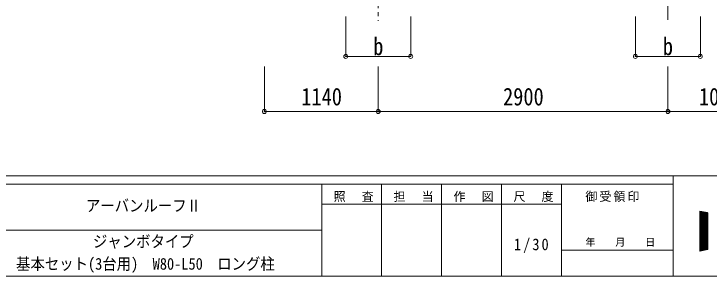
# Model space of a CAD drawing. Units: millimetres at full size. Extents: x -11243 to 11243, y -7760 to 7760.
# Drawn here: x 520 to 7480, y -7760 to -5141 of the extents above; entities that cross this region are included whole.
import ezdxf
from ezdxf.enums import TextEntityAlignment as Align

# ---------------------------------------------------------------- set-up
doc = ezdxf.new("R2010")
doc.units = ezdxf.units.MM
doc.header["$LTSCALE"] = 40
doc.header["$PDMODE"] = 32
doc.header["$PDSIZE"] = 40
doc.linetypes.add('CHAIN1', pattern=[8, 5, -1, 1, -1])
for name, color, linetype, lineweight in [('0-1_本体', 5, 'CHAIN1', 9), ('0-6_OTH_LINE', 6, 'Continuous', 9), ('F-0_240', 7, 'Continuous', 9)]:
    doc.layers.add(name, color=color, linetype=linetype, lineweight=lineweight)
doc.styles.add('ＭＳ ゴシック', font='')
doc.styles.get('ＭＳ ゴシック').set_extended_font_data('MS Gothic')

msp = doc.modelspace()

# ---------------------------------------------------------------- linework, layer by layer
at = {"layer": '0-1_本体'}
for p, q in [((7067.42, -1479.13), (7067.42, -5208.89)), ((4167.47, -1683.1), (4167.47, -5208.89))]:
    msp.add_line(p, q, dxfattribs=at)
at = {"layer": '0-6_OTH_LINE'}
for p, q in [((3842.56, -5565.5), (3842.56, -5165.51)), ((4492.56, -5565.5), (4492.56, -5165.51)), ((6742.56, -5565.5), (6742.56, -5165.51)), ((7392.56, -5565.5), (7392.56, -5165.51)), ((3842.56, -5565.5), (4492.56, -5565.5)), ((6742.56, -5565.5), (7392.56, -5565.5)), ((3027.51, -6115.51), (3027.51, -5665.51)), ((4167.46, -6115.51), (4167.46, -5665.51)), ((7067.46, -6115.51), (7067.46, -5665.51)), ((3027.51, -6115.51), (4167.46, -6115.51)), ((4167.46, -6115.51), (7067.46, -6115.51)), ((7067.46, -6115.51), (8089.45, -6115.51))]:
    msp.add_line(p, q, dxfattribs=at)
for p in [(3842.56, -5565.5), (4492.56, -5565.5), (6742.56, -5565.5), (7392.56, -5565.5), (3027.51, -6115.51), (4167.46, -6115.51), (7067.46, -6115.51)]:
    msp.add_point(p, dxfattribs=at)
at = {"layer": 'F-0_240', "color": 5}
for p, q in [((-11242.74, -6760), (10677.26, -6760)), ((7121.58, -6760), (7121.58, -7760)), ((-11242.74, -6840), (7121.58, -6840)), ((3601.58, -6840), (3601.58, -7760)), ((4201.58, -6840), (4201.58, -7760)), ((4801.58, -6840), (4801.58, -7760)), ((5401.58, -6840), (5401.58, -7760)), ((6001.58, -6840), (6001.58, -7760)), ((3601.58, -7040), (6001.58, -7040)), ((-4598.42, -7300), (3601.58, -7300)), ((6001.58, -7500), (7121.58, -7500)), ((-11242.74, -7760), (10677.26, -7760))]:
    msp.add_line(p, q, dxfattribs=at)
at = {"layer": 'F-0_240'}
for p, q in [((7388.19, -7110.13), (7468.19, -7126.8)), ((7388.19, -7110.13), (7388.19, -7510.13)), ((7388.19, -7113.9), (7406.26, -7113.9)), ((7388.19, -7117.9), (7425.46, -7117.9)), ((7388.19, -7121.9), (7444.66, -7121.9)), ((7388.19, -7125.9), (7463.86, -7125.9)), ((7388.19, -7129.9), (7468.19, -7129.9)), ((7388.19, -7133.9), (7468.19, -7133.9)), ((7388.19, -7137.9), (7468.19, -7137.9)), ((7388.19, -7141.9), (7468.19, -7141.9)), ((7388.19, -7145.9), (7468.19, -7145.9)), ((7388.19, -7149.9), (7468.19, -7149.9)), ((7388.19, -7153.9), (7468.19, -7153.9)), ((7388.19, -7157.9), (7468.19, -7157.9)), ((7388.19, -7161.9), (7468.19, -7161.9)), ((7388.19, -7165.9), (7468.19, -7165.9)), ((7390.57, -7509.64), (7390.57, -7110.63)), ((7394.57, -7508.81), (7394.57, -7111.46)), ((7398.57, -7507.97), (7398.57, -7112.29)), ((7402.57, -7507.14), (7402.57, -7113.13)), ((7406.57, -7506.31), (7406.57, -7113.96)), ((7410.57, -7505.47), (7410.57, -7114.79)), ((7414.57, -7504.64), (7414.57, -7115.63)), ((7418.57, -7503.81), (7418.57, -7116.46)), ((7422.57, -7502.97), (7422.57, -7117.29)), ((7426.57, -7502.14), (7426.57, -7118.13)), ((7430.57, -7501.31), (7430.57, -7118.96)), ((7434.57, -7500.47), (7434.57, -7119.79)), ((7438.57, -7499.64), (7438.57, -7120.63)), ((7442.57, -7498.81), (7442.57, -7121.46)), ((7446.57, -7497.97), (7446.57, -7122.29)), ((7450.57, -7497.14), (7450.57, -7123.13)), ((7454.57, -7496.31), (7454.57, -7123.96)), ((7458.57, -7495.47), (7458.57, -7124.79)), ((7462.57, -7494.64), (7462.57, -7125.63)), ((7466.57, -7493.81), (7466.57, -7126.46)), ((7468.19, -7126.8), (7468.19, -7493.47)), ((7388.19, -7169.9), (7468.19, -7169.9)), ((7388.19, -7173.9), (7468.19, -7173.9)), ((7388.19, -7177.9), (7468.19, -7177.9)), ((7388.19, -7181.9), (7468.19, -7181.9)), ((7388.19, -7185.9), (7468.19, -7185.9)), ((7388.19, -7189.9), (7468.19, -7189.9)), ((7388.19, -7193.9), (7468.19, -7193.9)), ((7388.19, -7197.9), (7468.19, -7197.9)), ((7388.19, -7201.9), (7468.19, -7201.9)), ((7388.19, -7205.9), (7468.19, -7205.9)), ((7388.19, -7209.9), (7468.19, -7209.9)), ((7388.19, -7213.9), (7468.19, -7213.9)), ((7388.19, -7217.9), (7468.19, -7217.9)), ((7388.19, -7221.9), (7468.19, -7221.9)), ((7388.19, -7225.9), (7468.19, -7225.9)), ((7388.19, -7229.9), (7468.19, -7229.9)), ((7388.19, -7233.9), (7468.19, -7233.9)), ((7388.19, -7237.9), (7468.19, -7237.9)), ((7388.19, -7241.9), (7468.19, -7241.9)), ((7388.19, -7245.9), (7468.19, -7245.9)), ((7388.19, -7249.9), (7468.19, -7249.9)), ((7388.19, -7253.9), (7468.19, -7253.9)), ((7388.19, -7257.9), (7468.19, -7257.9)), ((7388.19, -7261.9), (7468.19, -7261.9)), ((7388.19, -7265.9), (7468.19, -7265.9)), ((7388.19, -7269.9), (7468.19, -7269.9)), ((7388.19, -7273.9), (7468.19, -7273.9)), ((7388.19, -7277.9), (7468.19, -7277.9)), ((7388.19, -7281.9), (7468.19, -7281.9)), ((7388.19, -7285.9), (7468.19, -7285.9)), ((7388.19, -7289.9), (7468.19, -7289.9)), ((7388.19, -7293.9), (7468.19, -7293.9)), ((7388.19, -7297.9), (7468.19, -7297.9)), ((7388.19, -7301.9), (7468.19, -7301.9)), ((7388.19, -7305.9), (7468.19, -7305.9)), ((7388.19, -7309.9), (7468.19, -7309.9)), ((7388.19, -7313.9), (7468.19, -7313.9)), ((7388.19, -7317.9), (7468.19, -7317.9)), ((7388.19, -7321.9), (7468.19, -7321.9)), ((7388.19, -7325.9), (7468.19, -7325.9)), ((7388.19, -7329.9), (7468.19, -7329.9)), ((7388.19, -7333.9), (7468.19, -7333.9)), ((7388.19, -7337.9), (7468.19, -7337.9)), ((7388.19, -7341.9), (7468.19, -7341.9)), ((7388.19, -7345.9), (7468.19, -7345.9)), ((7388.19, -7349.9), (7468.19, -7349.9)), ((7388.19, -7353.9), (7468.19, -7353.9)), ((7388.19, -7357.9), (7468.19, -7357.9)), ((7388.19, -7361.9), (7468.19, -7361.9)), ((7388.19, -7365.9), (7468.19, -7365.9)), ((7388.19, -7369.9), (7468.19, -7369.9)), ((7388.19, -7373.9), (7468.19, -7373.9)), ((7388.19, -7377.9), (7468.19, -7377.9)), ((7388.19, -7381.9), (7468.19, -7381.9)), ((7388.19, -7385.9), (7468.19, -7385.9)), ((7388.19, -7389.9), (7468.19, -7389.9)), ((7388.19, -7393.9), (7468.19, -7393.9)), ((7388.19, -7397.9), (7468.19, -7397.9)), ((7388.19, -7401.9), (7468.19, -7401.9)), ((7388.19, -7405.9), (7468.19, -7405.9)), ((7388.19, -7409.9), (7468.19, -7409.9)), ((7388.19, -7413.9), (7468.19, -7413.9)), ((7388.19, -7417.9), (7468.19, -7417.9)), ((7388.19, -7421.9), (7468.19, -7421.9)), ((7388.19, -7425.9), (7468.19, -7425.9)), ((7388.19, -7429.9), (7468.19, -7429.9)), ((7388.19, -7433.9), (7468.19, -7433.9)), ((7388.19, -7437.9), (7468.19, -7437.9)), ((7388.19, -7441.9), (7468.19, -7441.9)), ((7388.19, -7445.9), (7468.19, -7445.9)), ((7388.19, -7449.9), (7468.19, -7449.9)), ((7388.19, -7453.9), (7468.19, -7453.9)), ((7388.19, -7457.9), (7468.19, -7457.9)), ((7388.19, -7461.9), (7468.19, -7461.9)), ((7388.19, -7465.9), (7468.19, -7465.9)), ((7388.19, -7469.9), (7468.19, -7469.9)), ((7388.19, -7473.9), (7468.19, -7473.9)), ((7388.19, -7477.9), (7468.19, -7477.9)), ((7388.19, -7481.9), (7468.19, -7481.9)), ((7388.19, -7485.9), (7468.19, -7485.9)), ((7388.19, -7489.9), (7468.19, -7489.9)), ((7468.19, -7493.47), (7388.19, -7510.13)), ((7388.19, -7493.9), (7466.13, -7493.9)), ((7388.19, -7497.9), (7446.93, -7497.9)), ((7388.19, -7501.9), (7427.73, -7501.9)), ((7388.19, -7505.9), (7408.53, -7505.9)), ((7388.19, -7509.9), (7389.33, -7509.9))]:
    msp.add_line(p, q, dxfattribs=at)

# ---------------------------------------------------------------- texts
at = {"layer": '0-6_OTH_LINE', "color": 7, "style": 'ＭＳ ゴシック', "width": 0.85}
for s, p in [('b', (4117.56, -5605.5)), ('b', (7017.56, -5605.5)), ('1140', (3397.49, -6107.51)), ('2900', (5417.46, -6107.51)), ('1022', (7378.46, -6107.51))]:
    msp.add_text(s, height=176, dxfattribs=at).set_placement(p, align=Align.BOTTOM_LEFT)
at = {"layer": 'F-0_240', "style": 'ＭＳ ゴシック', "width": 0.9}
for s, p in [('アーバンルーフⅡ', (1241.58, -7150)), ('ジャンボタイプ', (1311.58, -7507.84)), ('基本セット(3台用)\u3000W80-L50\u3000ロング柱', (541.58, -7731.34))]:
    msp.add_text(s, height=117.3, dxfattribs=at).set_placement(p, align=Align.BOTTOM_LEFT)
at = {"layer": 'F-0_240', "style": 'ＭＳ ゴシック'}
msp.add_text('年\u3000\u3000月\u3000\u3000日', height=73.31, dxfattribs=at).set_placement((6241.58, -7480), align=Align.BOTTOM_LEFT)
at = {"layer": 'F-0_240', "attachment_point": 7, "style": 'ＭＳ ゴシック'}
for s, insert, char_height in [('\\T1.17;照\u3000査', (3721.58, -7020), 87.98), ('\\T1.17;担\u3000当', (4321.58, -7020), 87.98), ('\\T1.17;作\u3000図', (4921.58, -7020), 87.98), ('\\T1.17;尺\u3000度', (5521.58, -7020), 87.98), ('\\T1.17;御受領印', (6241.58, -7020), 87.98), ('\\T1.28;\\W0.9;1/30', (5526.58, -7530), 117.3)]:
    msp.add_mtext(s, dxfattribs=dict(at, insert=insert, char_height=char_height))

doc.saveas('drawing.dxf')
